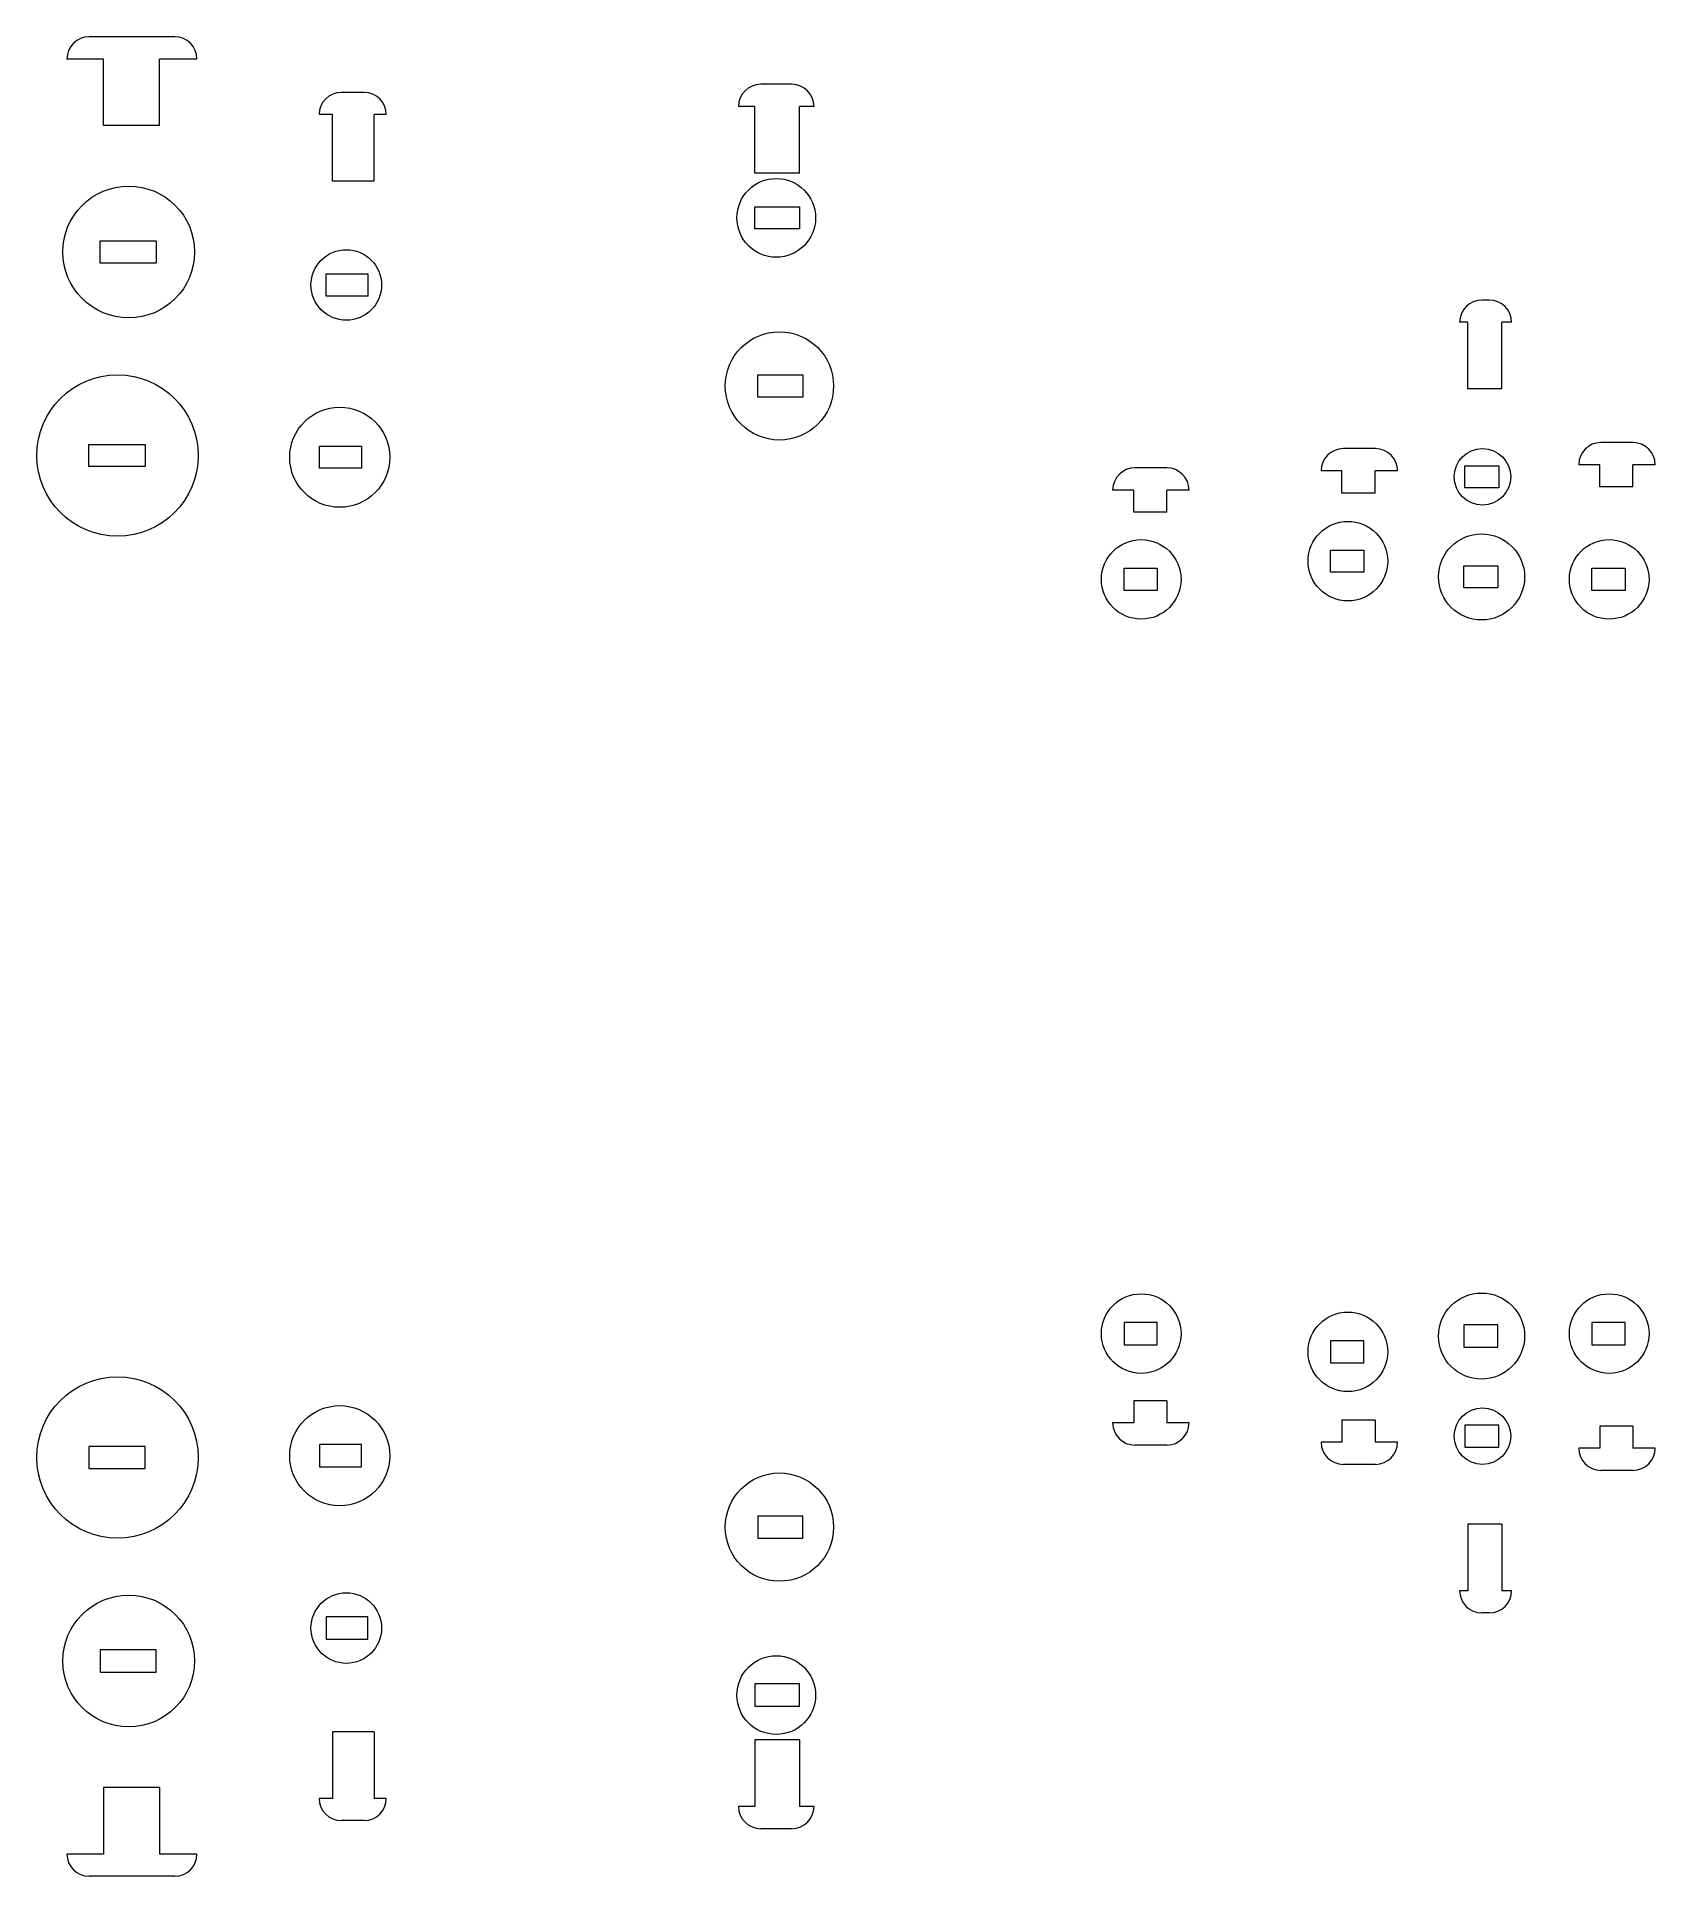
# Model space of a CAD drawing. Header units: millimetres. Extents: x 264 to 483, y 349 to 598.
import ezdxf

# ---------------------------------------------------------------- set-up
doc = ezdxf.new("R2010")
doc.units = ezdxf.units.MM

msp = doc.modelspace()

# ---------------------------------------------------------------- linework, layer by layer
at = {"color": 7, "linetype": 'Continuous', "lineweight": 15}
for p, q in [((282.83, 597.84), (271.26, 597.84)), ((273.19, 594.84), (268.26, 594.84)), ((273.19, 585.84), (273.19, 594.84)), ((280.76, 585.84), (280.76, 594.84)), ((285.83, 594.84), (280.76, 594.84)), ((308.42, 590.32), (305.36, 590.32)), ((366.25, 591.42), (362.04, 591.42)), ((304.16, 587.32), (302.36, 587.32)), ((304.16, 578.32), (304.16, 587.32)), ((309.81, 578.32), (309.81, 587.32)), ((311.42, 587.32), (309.81, 587.32)), ((361.25, 588.42), (359.04, 588.42)), ((361.25, 579.42), (361.25, 588.42)), ((367.28, 579.42), (367.28, 588.42)), ((369.25, 588.42), (367.28, 588.42)), ((280.76, 585.84), (273.19, 585.84)), ((309.81, 578.32), (304.16, 578.32)), ((367.28, 579.42), (361.25, 579.42)), ((361.25, 574.86), (367.28, 574.86)), ((361.25, 571.86), (361.25, 574.86)), ((367.28, 574.86), (367.28, 571.86)), ((272.75, 567.25), (272.75, 570.25)), ((272.75, 570.25), (280.33, 570.25)), ((280.33, 570.25), (280.33, 567.25)), ((367.28, 571.86), (361.25, 571.86)), ((280.33, 567.25), (272.75, 567.25)), ((303.29, 565.79), (308.95, 565.79)), ((303.29, 562.79), (303.29, 565.79)), ((308.95, 565.79), (308.95, 562.79)), ((308.95, 562.79), (303.29, 562.79)), ((460.52, 562.25), (459.51, 562.25)), ((457.61, 559.25), (456.51, 559.25)), ((457.61, 550.25), (457.61, 559.25)), ((463.52, 559.25), (462.21, 559.25)), ((462.21, 550.25), (462.21, 559.25)), ((361.67, 549.14), (361.67, 552.14)), ((361.67, 552.14), (367.71, 552.14)), ((367.71, 552.14), (367.71, 549.14)), ((462.21, 550.25), (457.61, 550.25)), ((367.71, 549.14), (361.67, 549.14)), ((271.24, 542.73), (278.82, 542.73)), ((271.24, 539.73), (271.24, 542.73)), ((278.82, 542.73), (278.82, 539.73)), ((302.41, 542.5), (308.06, 542.5)), ((302.41, 539.5), (302.41, 542.5)), ((308.06, 542.5), (308.06, 539.5)), ((445.12, 542.16), (440.79, 542.16)), ((479.94, 542.98), (475.61, 542.98)), ((278.82, 539.73), (271.24, 539.73)), ((457.19, 539.85), (461.79, 539.85)), ((457.19, 536.85), (457.19, 539.85)), ((461.79, 539.85), (461.79, 536.85)), ((475.45, 539.98), (472.61, 539.98)), ((475.45, 536.98), (475.45, 539.98)), ((479.94, 536.98), (479.94, 539.98)), ((482.94, 539.98), (479.94, 539.98)), ((308.06, 539.5), (302.41, 539.5)), ((416.94, 539.56), (412.61, 539.56)), ((440.6, 539.16), (437.79, 539.16)), ((440.6, 536.16), (440.6, 539.16)), ((445.1, 536.16), (445.1, 539.16)), ((448.12, 539.16), (445.1, 539.16)), ((412.45, 536.56), (409.61, 536.56)), ((412.45, 533.56), (412.45, 536.56)), ((416.95, 533.56), (416.95, 536.56)), ((419.94, 536.56), (416.95, 536.56)), ((445.1, 536.16), (440.6, 536.16)), ((461.79, 536.85), (457.19, 536.85)), ((479.94, 536.98), (475.45, 536.98)), ((416.95, 533.56), (412.45, 533.56)), ((439.06, 528.45), (443.55, 528.45)), ((439.06, 525.45), (439.06, 528.45)), ((443.55, 528.45), (443.55, 525.45)), ((411.15, 522.99), (411.15, 525.99)), ((411.15, 525.99), (415.64, 525.99)), ((415.64, 525.99), (415.64, 522.99)), ((443.55, 525.45), (439.06, 525.45)), ((457.06, 526.32), (461.67, 526.32)), ((457.06, 523.32), (457.06, 526.32)), ((461.67, 526.32), (461.67, 523.32)), ((474.4, 525.99), (478.89, 525.99)), ((474.4, 522.99), (474.4, 525.99)), ((478.89, 525.99), (478.89, 522.99)), ((415.64, 522.99), (411.15, 522.99)), ((461.67, 523.32), (457.06, 523.32)), ((478.89, 522.99), (474.4, 522.99)), ((415.64, 424.01), (411.15, 424.01)), ((411.15, 424.01), (411.15, 421.01)), ((415.64, 421.01), (415.64, 424.01)), ((461.67, 423.68), (457.06, 423.68)), ((457.06, 423.68), (457.06, 420.68)), ((461.67, 420.68), (461.67, 423.68)), ((478.89, 424.01), (474.4, 424.01)), ((474.4, 424.01), (474.4, 421.01)), ((478.89, 421.01), (478.89, 424.01)), ((411.15, 421.01), (415.64, 421.01)), ((443.55, 421.55), (439.06, 421.55)), ((439.06, 421.55), (439.06, 418.55)), ((443.55, 418.55), (443.55, 421.55)), ((457.06, 420.68), (461.67, 420.68)), ((474.4, 421.01), (478.89, 421.01)), ((439.06, 418.55), (443.55, 418.55)), ((416.95, 413.44), (412.45, 413.44)), ((412.45, 413.44), (412.45, 410.44)), ((416.95, 413.44), (416.95, 410.44)), ((412.45, 410.44), (409.61, 410.44)), ((419.94, 410.44), (416.95, 410.44)), ((440.6, 410.83), (440.6, 407.83)), ((445.1, 410.83), (440.6, 410.83)), ((445.1, 410.83), (445.1, 407.83)), ((461.79, 410.15), (457.19, 410.15)), ((457.19, 410.15), (457.19, 407.15)), ((461.79, 407.15), (461.79, 410.15)), ((475.45, 410.02), (475.45, 407.02)), ((479.94, 410.02), (475.45, 410.02)), ((479.94, 410.02), (479.94, 407.02)), ((278.82, 407.27), (271.24, 407.27)), ((271.24, 407.27), (271.24, 404.27)), ((278.82, 404.27), (278.82, 407.27)), ((308.06, 407.5), (302.41, 407.5)), ((302.41, 407.5), (302.41, 404.5)), ((308.06, 404.5), (308.06, 407.5)), ((416.94, 407.44), (412.61, 407.44)), ((440.6, 407.83), (437.79, 407.83)), ((448.12, 407.83), (445.1, 407.83)), ((457.19, 407.15), (461.79, 407.15)), ((475.45, 407.02), (472.61, 407.02)), ((482.94, 407.02), (479.94, 407.02)), ((271.24, 404.27), (278.82, 404.27)), ((302.41, 404.5), (308.06, 404.5)), ((445.12, 404.83), (440.79, 404.83)), ((479.94, 404.02), (475.61, 404.02)), ((367.71, 397.85), (361.67, 397.85)), ((361.67, 397.85), (361.67, 394.85)), ((367.71, 394.85), (367.71, 397.85)), ((457.61, 396.75), (457.61, 387.75)), ((462.21, 396.75), (457.61, 396.75)), ((462.21, 396.75), (462.21, 387.75)), ((361.67, 394.85), (367.71, 394.85)), ((457.61, 387.75), (456.51, 387.75)), ((463.52, 387.75), (462.21, 387.75)), ((308.95, 384.2), (303.29, 384.2)), ((303.29, 384.2), (303.29, 381.2)), ((308.95, 381.2), (308.95, 384.2)), ((460.52, 384.75), (459.51, 384.75)), ((303.29, 381.2), (308.95, 381.2)), ((280.33, 379.75), (272.75, 379.75)), ((272.75, 379.75), (272.75, 376.75)), ((280.33, 376.75), (280.33, 379.75)), ((272.75, 376.75), (280.33, 376.75)), ((367.28, 375.14), (361.25, 375.14)), ((361.25, 375.14), (361.25, 372.14)), ((367.28, 372.14), (367.28, 375.14)), ((361.25, 372.14), (367.28, 372.14)), ((309.81, 368.67), (304.16, 368.67)), ((304.16, 368.67), (304.16, 359.67)), ((309.81, 368.67), (309.81, 359.67)), ((361.25, 367.57), (361.25, 358.57)), ((367.28, 367.57), (361.25, 367.57)), ((367.28, 367.57), (367.28, 358.57)), ((273.19, 361.15), (273.19, 352.15)), ((280.76, 361.15), (273.19, 361.15)), ((280.76, 361.15), (280.76, 352.15)), ((304.16, 359.67), (302.36, 359.67)), ((311.42, 359.67), (309.81, 359.67)), ((361.25, 358.57), (359.04, 358.57)), ((369.25, 358.57), (367.28, 358.57)), ((308.42, 356.67), (305.36, 356.67)), ((366.25, 355.57), (362.04, 355.57)), ((273.19, 352.15), (268.26, 352.15)), ((285.83, 352.15), (280.76, 352.15)), ((282.83, 349.15), (271.26, 349.15))]:
    msp.add_line(p, q, dxfattribs=at)
for centre, radius in [((276.61, 568.75), 8.91), ((364.14, 573.36), 5.32), ((306.02, 564.29), 4.77), ((364.57, 550.64), 7.32), ((275.1, 541.23), 10.91), ((305.14, 541), 6.77), ((459.59, 538.35), 3.82), ((441.41, 526.95), 5.38), ((413.47, 524.49), 5.38), ((459.47, 524.82), 5.82), ((476.73, 524.49), 5.38), ((413.47, 422.51), 5.38), ((459.47, 422.18), 5.82), ((476.73, 422.51), 5.38), ((441.41, 420.05), 5.38), ((275.1, 405.77), 10.91), ((305.14, 406), 6.77), ((459.59, 408.65), 3.82), ((364.57, 396.35), 7.32), ((276.61, 378.25), 8.91), ((306.02, 382.7), 4.77), ((364.14, 373.64), 5.32)]:
    msp.add_circle(centre, radius, dxfattribs=at)
for centre, start, end in [((271.26, 594.84), 90, 180), ((282.83, 594.84), 0, 90), ((305.36, 587.32), 90, 180), ((308.42, 587.32), 0, 90), ((362.04, 588.42), 90, 180), ((366.25, 588.42), 0, 90), ((459.51, 559.25), 90, 180), ((460.52, 559.25), 0, 90), ((440.79, 539.16), 90, 180), ((445.12, 539.16), 0, 90), ((475.61, 539.98), 90, 180), ((479.94, 539.98), 0, 90), ((412.61, 536.56), 90, 180), ((416.94, 536.56), 0, 90), ((412.61, 410.44), 180, 270), ((416.94, 410.44), 270, 0), ((440.79, 407.83), 180, 270), ((445.12, 407.83), 270, 0), ((475.61, 407.02), 180, 270), ((479.94, 407.02), 270, 0), ((459.51, 387.75), 180, 270), ((460.52, 387.75), 270, 0), ((305.36, 359.67), 180, 270), ((308.42, 359.67), 270, 0), ((362.04, 358.57), 180, 270), ((366.25, 358.57), 270, 0), ((271.26, 352.15), 180, 270), ((282.83, 352.15), 270, 0)]:
    msp.add_arc(centre, 3, start, end, dxfattribs=at)

doc.saveas('drawing.dxf')
